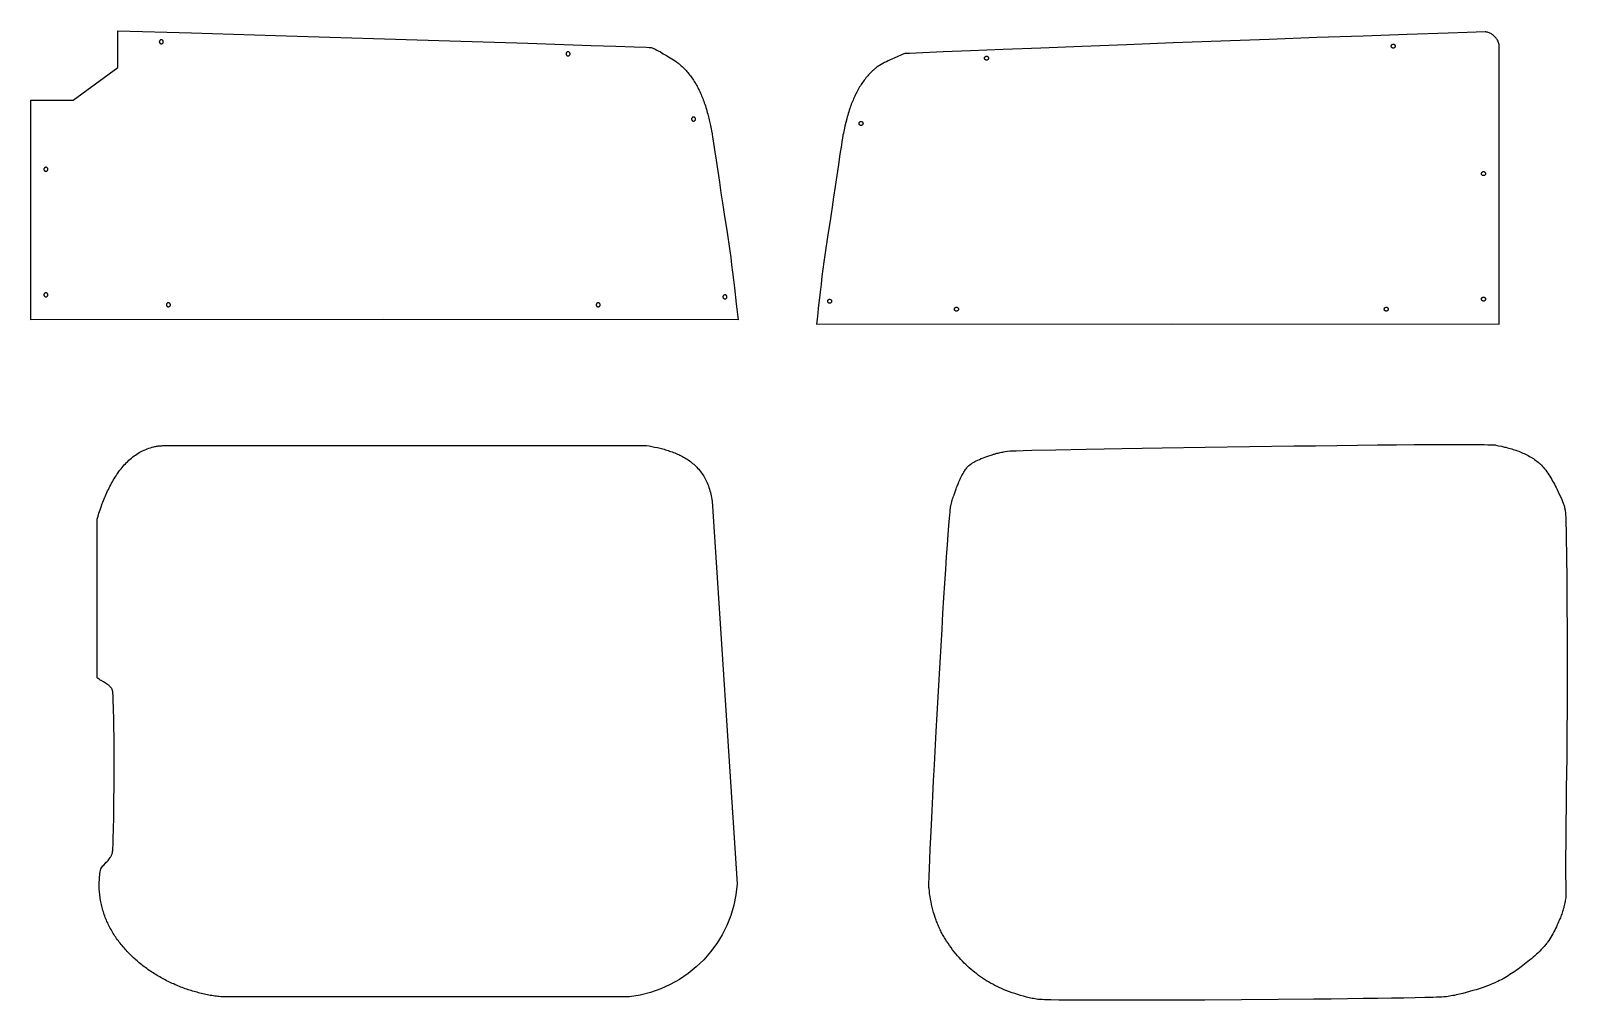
# Model space of a CAD drawing. Extents: x 0 to 7069, y -8139 to 8.
# Drawn here: x 4570 to 6100, y -4084 to -3118 of the extents above; entities that cross this region are included whole.
import ezdxf

# ---------------------------------------------------------------- set-up
doc = ezdxf.new("R2010")
doc.units = 0
doc.layers.add('DEFAULT_LAYER', color=1, linetype='CONTINUOUS')

msp = doc.modelspace()

# ---------------------------------------------------------------- linework, layer by layer
at = {"layer": 'DEFAULT_LAYER'}
for points in [[(5274.6, -3406.4), (4921.3, -3406), (4570.1, -3406.4), (4570.1, -3187.5), (4612.2, -3187.5), (4656.7, -3154.9), (4656.7, -3118.3), (4730.2, -3120.6), (4813.9, -3123.2), (4987.4, -3128.5), (5065, -3130.9), (5128.2, -3132.9), (5152.6, -3133.7), (5171, -3134.3), (5182.8, -3134.7), (5186, -3134.9), (5186.9, -3134.9), (5187.2, -3134.9), (5188, -3135.2), (5188.9, -3135.4), (5189.7, -3135.7), (5190.4, -3136.1), (5191.2, -3136.4), (5192, -3136.8), (5193.5, -3137.6), (5194.8, -3138.3), (5197.1, -3139.5), (5200, -3141.2), (5203.3, -3143.1), (5205.1, -3144.2), (5206.8, -3145.2), (5208.6, -3146.3), (5210.2, -3147.4), (5211.8, -3148.4), (5213.3, -3149.5), (5214.6, -3150.4), (5215.2, -3150.9), (5215.8, -3151.4), (5216.8, -3152.2), (5217.8, -3153.2), (5218.8, -3154.1), (5219.8, -3155), (5220.7, -3156), (5221.7, -3157), (5222.6, -3158), (5223.5, -3159), (5224.4, -3160), (5225.2, -3161.1), (5226.1, -3162.2), (5226.9, -3163.2), (5227.7, -3164.3), (5228.5, -3165.4), (5229.3, -3166.6), (5230.1, -3167.7), (5230.8, -3168.8), (5231.5, -3170), (5232.3, -3171.2), (5233, -3172.5), (5233.7, -3173.7), (5234.4, -3175), (5235, -3176.4), (5235.7, -3177.7), (5236.3, -3179), (5236.9, -3180.4), (5237.6, -3181.8), (5238.1, -3183.1), (5238.7, -3184.5), (5239.3, -3185.9), (5239.8, -3187.3), (5240.3, -3188.6), (5240.8, -3190.1), (5241.4, -3191.5), (5241.9, -3193.1), (5242.4, -3194.7), (5242.9, -3196.4), (5243.3, -3198.1), (5243.8, -3199.9), (5244.3, -3201.6), (5245.2, -3205.3), (5246.1, -3208.9), (5246.9, -3212.6), (5247.7, -3216.1), (5248.1, -3218.2), (5248.5, -3221), (5249.1, -3224.3), (5249.7, -3228.1), (5251.1, -3237), (5252.6, -3247.2), (5255.8, -3269.2), (5257.4, -3279.9), (5258.9, -3289.7), (5259.9, -3296.5), (5261, -3303.4), (5263.1, -3317), (5264.2, -3323.9), (5265.2, -3330.7), (5266.2, -3337.6), (5267.1, -3344.4), (5268, -3351.5), (5269, -3358.9), (5269.9, -3366.6), (5270.8, -3374.5), (5272.7, -3390.5), (5273.6, -3398.5)], [(6032.5, -3133.1), (6032.5, -3133), (6032.3, -3132.1), (6032.1, -3131.2), (6031.8, -3130.4), (6031.5, -3129.5), (6031.2, -3128.7), (6030.8, -3127.9), (6030.3, -3127.2), (6029.8, -3126.4), (6029.3, -3125.7), (6028.7, -3125), (6028.1, -3124.4), (6027.5, -3123.7), (6026.8, -3123.2), (6026.1, -3122.6), (6025.4, -3122.1), (6024.7, -3121.6), (6023.9, -3121.2), (6023.1, -3120.8), (6022.3, -3120.5), (6021.4, -3120.2), (6020.7, -3119.9), (6019.9, -3119.7), (6019.1, -3119.6), (6018.4, -3119.5), (6018.3, -3119.5), (6000.4, -3120), (5981.5, -3120.7), (5940.8, -3122.1), (5896.9, -3123.6), (5850.7, -3125.2), (5803.2, -3127), (5755.2, -3128.8), (5707.6, -3130.5), (5661.3, -3132.3), (5617, -3134), (5575.8, -3135.6), (5538.4, -3137.1), (5505.8, -3138.4), (5478.8, -3139.5), (5458.4, -3140.3), (5445.3, -3140.9), (5441.8, -3141), (5440.8, -3141.1), (5440.5, -3141.1), (5439.6, -3141.3), (5438.8, -3141.6), (5438, -3141.9), (5437.2, -3142.2), (5436.4, -3142.6), (5435.7, -3143), (5434.1, -3143.8), (5433.6, -3144), (5432.8, -3144.4), (5430.5, -3145.4), (5427.5, -3146.8), (5425.8, -3147.5), (5424, -3148.4), (5422.2, -3149.2), (5420.4, -3150.1), (5418.6, -3151.1), (5416.9, -3152), (5415.2, -3152.9), (5414.5, -3153.4), (5413.7, -3153.9), (5413, -3154.3), (5412.4, -3154.8), (5411.8, -3155.2), (5411.2, -3155.7), (5410.2, -3156.6), (5409.2, -3157.5), (5408.2, -3158.4), (5407.2, -3159.4), (5406.3, -3160.3), (5405.4, -3161.3), (5404.4, -3162.3), (5403.5, -3163.3), (5402.6, -3164.4), (5401.8, -3165.4), (5400.9, -3166.5), (5400.1, -3167.6), (5399.3, -3168.7), (5398.5, -3169.8), (5397.7, -3170.9), (5396.9, -3172), (5396.2, -3173.1), (5395.5, -3174.3), (5394.7, -3175.5), (5394, -3176.8), (5393.3, -3178.1), (5392.6, -3179.4), (5392, -3180.7), (5391.3, -3182), (5390.7, -3183.4), (5390.1, -3184.7), (5389.5, -3186.1), (5388.9, -3187.5), (5388.3, -3188.8), (5387.7, -3190.2), (5387.2, -3191.6), (5386.7, -3193), (5386.2, -3194.4), (5385.7, -3195.9), (5385.1, -3197.4), (5384.6, -3199), (5384.2, -3200.7), (5383.7, -3202.4), (5383.2, -3204.2), (5382.7, -3206), (5381.8, -3209.6), (5380.9, -3213.3), (5380.1, -3216.9), (5379.3, -3220.5), (5378.9, -3222.5), (5378.5, -3225.3), (5377.9, -3228.6), (5377.3, -3232.4), (5375.9, -3241.3), (5374.4, -3251.5), (5371.2, -3273.5), (5369.6, -3284.2), (5368.1, -3294), (5367.1, -3300.9), (5366, -3307.7), (5363.9, -3321.4), (5362.8, -3328.2), (5361.8, -3335), (5360.8, -3341.9), (5359.9, -3348.7), (5359, -3355.8), (5358, -3363.2), (5357.1, -3370.9), (5356.2, -3378.8), (5354.3, -3394.9), (5353.4, -3402.9), (5352.4, -3410.7), (5705.7, -3410.4), (6032.5, -3410.8), (6032.5, -3138.3)], [(4698.1, -3129.4), (4698.1, -3129.6), (4698.2, -3129.8), (4698.2, -3130), (4698.3, -3130.2), (4698.4, -3130.3), (4698.5, -3130.5), (4698.6, -3130.6), (4698.7, -3130.8), (4698.8, -3130.9), (4699, -3131), (4699.2, -3131.1), (4699.3, -3131.2), (4699.5, -3131.3), (4699.7, -3131.3), (4699.9, -3131.4), (4700.1, -3131.4), (4700.3, -3131.4), (4700.5, -3131.3), (4700.7, -3131.3), (4700.9, -3131.2), (4701.1, -3131.1), (4701.2, -3131), (4701.4, -3130.9), (4701.5, -3130.8), (4701.7, -3130.6), (4701.8, -3130.5), (4701.9, -3130.3), (4702, -3130.2), (4702, -3130), (4702.1, -3129.8), (4702.1, -3129.6), (4702.1, -3129.4), (4702.1, -3129.2), (4702.1, -3129), (4702, -3128.8), (4702, -3128.6), (4701.9, -3128.4), (4701.8, -3128.3), (4701.7, -3128.1), (4701.5, -3128), (4701.4, -3127.8), (4701.2, -3127.7), (4701.1, -3127.6), (4700.9, -3127.5), (4700.7, -3127.5), (4700.5, -3127.4), (4700.3, -3127.4), (4700.1, -3127.4), (4699.9, -3127.4), (4699.7, -3127.4), (4699.5, -3127.5), (4699.3, -3127.5), (4699.2, -3127.6), (4699, -3127.7), (4698.8, -3127.8), (4698.7, -3128), (4698.6, -3128.1), (4698.5, -3128.3), (4698.4, -3128.4), (4698.3, -3128.6), (4698.2, -3128.8), (4698.2, -3129), (4698.1, -3129.2)], [(5928.9, -3133.7), (5928.9, -3133.9), (5928.8, -3134.1), (5928.8, -3134.3), (5928.7, -3134.5), (5928.6, -3134.7), (5928.5, -3134.8), (5928.4, -3135), (5928.3, -3135.1), (5928.2, -3135.2), (5928, -3135.4), (5927.8, -3135.5), (5927.7, -3135.5), (5927.5, -3135.6), (5927.3, -3135.7), (5927.1, -3135.7), (5926.9, -3135.7), (5926.7, -3135.7), (5926.5, -3135.7), (5926.3, -3135.6), (5926.1, -3135.5), (5925.9, -3135.5), (5925.8, -3135.4), (5925.6, -3135.2), (5925.5, -3135.1), (5925.3, -3135), (5925.2, -3134.8), (5925.1, -3134.7), (5925, -3134.5), (5925, -3134.3), (5924.9, -3134.1), (5924.9, -3133.9), (5924.9, -3133.7), (5924.9, -3133.5), (5924.9, -3133.3), (5925, -3133.1), (5925, -3132.9), (5925.1, -3132.7), (5925.2, -3132.6), (5925.3, -3132.4), (5925.5, -3132.3), (5925.6, -3132.2), (5925.8, -3132), (5925.9, -3131.9), (5926.1, -3131.9), (5926.3, -3131.8), (5926.5, -3131.7), (5926.7, -3131.7), (5926.9, -3131.7), (5927.1, -3131.7), (5927.3, -3131.7), (5927.5, -3131.8), (5927.7, -3131.9), (5927.8, -3131.9), (5928, -3132), (5928.2, -3132.2), (5928.3, -3132.3), (5928.4, -3132.4), (5928.5, -3132.6), (5928.6, -3132.7), (5928.7, -3132.9), (5928.8, -3133.1), (5928.8, -3133.3), (5928.9, -3133.5)], [(5103.1, -3141.4), (5103.1, -3141.6), (5103.2, -3141.8), (5103.2, -3142), (5103.3, -3142.2), (5103.4, -3142.3), (5103.5, -3142.5), (5103.6, -3142.6), (5103.7, -3142.8), (5103.8, -3142.9), (5104, -3143), (5104.2, -3143.1), (5104.3, -3143.2), (5104.5, -3143.3), (5104.7, -3143.3), (5104.9, -3143.4), (5105.1, -3143.4), (5105.3, -3143.4), (5105.5, -3143.3), (5105.7, -3143.3), (5105.9, -3143.2), (5106.1, -3143.1), (5106.2, -3143), (5106.4, -3142.9), (5106.5, -3142.8), (5106.7, -3142.6), (5106.8, -3142.5), (5106.9, -3142.3), (5107, -3142.2), (5107, -3142), (5107.1, -3141.8), (5107.1, -3141.6), (5107.1, -3141.4), (5107.1, -3141.2), (5107.1, -3141), (5107, -3140.8), (5107, -3140.6), (5106.9, -3140.4), (5106.8, -3140.3), (5106.7, -3140.1), (5106.5, -3140), (5106.4, -3139.8), (5106.2, -3139.7), (5106.1, -3139.6), (5105.9, -3139.5), (5105.7, -3139.5), (5105.5, -3139.4), (5105.3, -3139.4), (5105.1, -3139.4), (5104.9, -3139.4), (5104.7, -3139.4), (5104.5, -3139.5), (5104.3, -3139.5), (5104.2, -3139.6), (5104, -3139.7), (5103.8, -3139.8), (5103.7, -3140), (5103.6, -3140.1), (5103.5, -3140.3), (5103.4, -3140.4), (5103.3, -3140.6), (5103.2, -3140.8), (5103.2, -3141), (5103.1, -3141.2)], [(5523.9, -3145.7), (5523.9, -3145.9), (5523.8, -3146.1), (5523.8, -3146.3), (5523.7, -3146.5), (5523.6, -3146.7), (5523.5, -3146.8), (5523.4, -3147), (5523.3, -3147.1), (5523.2, -3147.2), (5523, -3147.4), (5522.8, -3147.5), (5522.7, -3147.5), (5522.5, -3147.6), (5522.3, -3147.7), (5522.1, -3147.7), (5521.9, -3147.7), (5521.7, -3147.7), (5521.5, -3147.7), (5521.3, -3147.6), (5521.1, -3147.5), (5520.9, -3147.5), (5520.8, -3147.4), (5520.6, -3147.2), (5520.5, -3147.1), (5520.3, -3147), (5520.2, -3146.8), (5520.1, -3146.7), (5520, -3146.5), (5520, -3146.3), (5519.9, -3146.1), (5519.9, -3145.9), (5519.9, -3145.7), (5519.9, -3145.5), (5519.9, -3145.3), (5520, -3145.1), (5520, -3144.9), (5520.1, -3144.7), (5520.2, -3144.6), (5520.3, -3144.4), (5520.5, -3144.3), (5520.6, -3144.2), (5520.8, -3144), (5520.9, -3143.9), (5521.1, -3143.9), (5521.3, -3143.8), (5521.5, -3143.7), (5521.7, -3143.7), (5521.9, -3143.7), (5522.1, -3143.7), (5522.3, -3143.7), (5522.5, -3143.8), (5522.7, -3143.9), (5522.8, -3143.9), (5523, -3144), (5523.2, -3144.2), (5523.3, -3144.3), (5523.4, -3144.4), (5523.5, -3144.6), (5523.6, -3144.7), (5523.7, -3144.9), (5523.8, -3145.1), (5523.8, -3145.3), (5523.9, -3145.5)], [(5228.1, -3206.4), (5228.1, -3206.6), (5228.2, -3206.8), (5228.2, -3207), (5228.3, -3207.2), (5228.4, -3207.3), (5228.5, -3207.5), (5228.6, -3207.6), (5228.7, -3207.8), (5228.8, -3207.9), (5229, -3208), (5229.2, -3208.1), (5229.3, -3208.2), (5229.5, -3208.3), (5229.7, -3208.3), (5229.9, -3208.4), (5230.1, -3208.4), (5230.3, -3208.4), (5230.5, -3208.3), (5230.7, -3208.3), (5230.9, -3208.2), (5231.1, -3208.1), (5231.2, -3208), (5231.4, -3207.9), (5231.5, -3207.8), (5231.7, -3207.6), (5231.8, -3207.5), (5231.9, -3207.3), (5232, -3207.2), (5232, -3207), (5232.1, -3206.8), (5232.1, -3206.6), (5232.1, -3206.4), (5232.1, -3206.2), (5232.1, -3206), (5232, -3205.8), (5232, -3205.6), (5231.9, -3205.4), (5231.8, -3205.3), (5231.7, -3205.1), (5231.5, -3205), (5231.4, -3204.8), (5231.2, -3204.7), (5231.1, -3204.6), (5230.9, -3204.5), (5230.7, -3204.5), (5230.5, -3204.4), (5230.3, -3204.4), (5230.1, -3204.4), (5229.9, -3204.4), (5229.7, -3204.4), (5229.5, -3204.5), (5229.3, -3204.5), (5229.2, -3204.6), (5229, -3204.7), (5228.8, -3204.8), (5228.7, -3205), (5228.6, -3205.1), (5228.5, -3205.3), (5228.4, -3205.4), (5228.3, -3205.6), (5228.2, -3205.8), (5228.2, -3206), (5228.1, -3206.2)], [(5398.9, -3210.7), (5398.9, -3210.9), (5398.8, -3211.1), (5398.8, -3211.3), (5398.7, -3211.5), (5398.6, -3211.7), (5398.5, -3211.8), (5398.4, -3212), (5398.3, -3212.1), (5398.2, -3212.2), (5398, -3212.4), (5397.8, -3212.5), (5397.7, -3212.5), (5397.5, -3212.6), (5397.3, -3212.7), (5397.1, -3212.7), (5396.9, -3212.7), (5396.7, -3212.7), (5396.5, -3212.7), (5396.3, -3212.6), (5396.1, -3212.5), (5395.9, -3212.5), (5395.8, -3212.4), (5395.6, -3212.2), (5395.5, -3212.1), (5395.3, -3212), (5395.2, -3211.8), (5395.1, -3211.7), (5395, -3211.5), (5395, -3211.3), (5394.9, -3211.1), (5394.9, -3210.9), (5394.9, -3210.7), (5394.9, -3210.5), (5394.9, -3210.3), (5395, -3210.1), (5395, -3209.9), (5395.1, -3209.7), (5395.2, -3209.6), (5395.3, -3209.4), (5395.5, -3209.3), (5395.6, -3209.2), (5395.8, -3209), (5395.9, -3208.9), (5396.1, -3208.9), (5396.3, -3208.8), (5396.5, -3208.7), (5396.7, -3208.7), (5396.9, -3208.7), (5397.1, -3208.7), (5397.3, -3208.7), (5397.5, -3208.8), (5397.7, -3208.9), (5397.8, -3208.9), (5398, -3209), (5398.2, -3209.2), (5398.3, -3209.3), (5398.4, -3209.4), (5398.5, -3209.6), (5398.6, -3209.7), (5398.7, -3209.9), (5398.8, -3210.1), (5398.8, -3210.3), (5398.9, -3210.5)], [(4583.1, -3256.4), (4583.1, -3256.6), (4583.2, -3256.8), (4583.2, -3257), (4583.3, -3257.2), (4583.4, -3257.3), (4583.5, -3257.5), (4583.6, -3257.6), (4583.7, -3257.8), (4583.8, -3257.9), (4584, -3258), (4584.2, -3258.1), (4584.3, -3258.2), (4584.5, -3258.3), (4584.7, -3258.3), (4584.9, -3258.4), (4585.1, -3258.4), (4585.3, -3258.4), (4585.5, -3258.3), (4585.7, -3258.3), (4585.9, -3258.2), (4586.1, -3258.1), (4586.2, -3258), (4586.4, -3257.9), (4586.5, -3257.8), (4586.7, -3257.6), (4586.8, -3257.5), (4586.9, -3257.3), (4587, -3257.2), (4587, -3257), (4587.1, -3256.8), (4587.1, -3256.6), (4587.1, -3256.4), (4587.1, -3256.2), (4587.1, -3256), (4587, -3255.8), (4587, -3255.6), (4586.9, -3255.4), (4586.8, -3255.3), (4586.7, -3255.1), (4586.5, -3255), (4586.4, -3254.8), (4586.2, -3254.7), (4586.1, -3254.6), (4585.9, -3254.5), (4585.7, -3254.5), (4585.5, -3254.4), (4585.3, -3254.4), (4585.1, -3254.4), (4584.9, -3254.4), (4584.7, -3254.4), (4584.5, -3254.5), (4584.3, -3254.5), (4584.2, -3254.6), (4584, -3254.7), (4583.8, -3254.8), (4583.7, -3255), (4583.6, -3255.1), (4583.5, -3255.3), (4583.4, -3255.4), (4583.3, -3255.6), (4583.2, -3255.8), (4583.2, -3256), (4583.1, -3256.2)], [(6018.8, -3260.7), (6018.8, -3260.9), (6018.7, -3261.1), (6018.7, -3261.3), (6018.6, -3261.5), (6018.5, -3261.7), (6018.4, -3261.8), (6018.3, -3262), (6018.2, -3262.1), (6018.1, -3262.2), (6017.9, -3262.4), (6017.7, -3262.5), (6017.6, -3262.5), (6017.4, -3262.6), (6017.2, -3262.7), (6017, -3262.7), (6016.8, -3262.7), (6016.6, -3262.7), (6016.4, -3262.7), (6016.2, -3262.6), (6016, -3262.5), (6015.8, -3262.5), (6015.7, -3262.4), (6015.5, -3262.2), (6015.4, -3262.1), (6015.2, -3262), (6015.1, -3261.8), (6015, -3261.7), (6014.9, -3261.5), (6014.9, -3261.3), (6014.8, -3261.1), (6014.8, -3260.9), (6014.8, -3260.7), (6014.8, -3260.5), (6014.8, -3260.3), (6014.9, -3260.1), (6014.9, -3259.9), (6015, -3259.7), (6015.1, -3259.6), (6015.2, -3259.4), (6015.4, -3259.3), (6015.5, -3259.2), (6015.7, -3259), (6015.8, -3258.9), (6016, -3258.9), (6016.2, -3258.8), (6016.4, -3258.7), (6016.6, -3258.7), (6016.8, -3258.7), (6017, -3258.7), (6017.2, -3258.7), (6017.4, -3258.8), (6017.6, -3258.9), (6017.7, -3258.9), (6017.9, -3259), (6018.1, -3259.2), (6018.2, -3259.3), (6018.3, -3259.4), (6018.4, -3259.6), (6018.5, -3259.7), (6018.6, -3259.9), (6018.7, -3260.1), (6018.7, -3260.3), (6018.8, -3260.5)], [(4583.1, -3381.4), (4583.1, -3381.6), (4583.2, -3381.8), (4583.2, -3382), (4583.3, -3382.2), (4583.4, -3382.3), (4583.5, -3382.5), (4583.6, -3382.6), (4583.7, -3382.8), (4583.8, -3382.9), (4584, -3383), (4584.2, -3383.1), (4584.3, -3383.2), (4584.5, -3383.3), (4584.7, -3383.3), (4584.9, -3383.4), (4585.1, -3383.4), (4585.3, -3383.4), (4585.5, -3383.3), (4585.7, -3383.3), (4585.9, -3383.2), (4586.1, -3383.1), (4586.2, -3383), (4586.4, -3382.9), (4586.5, -3382.8), (4586.7, -3382.6), (4586.8, -3382.5), (4586.9, -3382.3), (4587, -3382.2), (4587, -3382), (4587.1, -3381.8), (4587.1, -3381.6), (4587.1, -3381.4), (4587.1, -3381.2), (4587.1, -3381), (4587, -3380.8), (4587, -3380.6), (4586.9, -3380.4), (4586.8, -3380.3), (4586.7, -3380.1), (4586.5, -3380), (4586.4, -3379.8), (4586.2, -3379.7), (4586.1, -3379.6), (4585.9, -3379.5), (4585.7, -3379.5), (4585.5, -3379.4), (4585.3, -3379.4), (4585.1, -3379.4), (4584.9, -3379.4), (4584.7, -3379.4), (4584.5, -3379.5), (4584.3, -3379.5), (4584.2, -3379.6), (4584, -3379.7), (4583.8, -3379.8), (4583.7, -3380), (4583.6, -3380.1), (4583.5, -3380.3), (4583.4, -3380.4), (4583.3, -3380.6), (4583.2, -3380.8), (4583.2, -3381), (4583.1, -3381.2)], [(5259.4, -3383.5), (5259.4, -3383.7), (5259.4, -3383.9), (5259.5, -3384.1), (5259.5, -3384.3), (5259.6, -3384.4), (5259.7, -3384.6), (5259.8, -3384.8), (5259.9, -3384.9), (5260.1, -3385), (5260.2, -3385.1), (5260.4, -3385.2), (5260.6, -3385.3), (5260.8, -3385.4), (5261, -3385.4), (5261.2, -3385.5), (5261.4, -3385.5), (5261.6, -3385.5), (5261.8, -3385.4), (5262, -3385.4), (5262.1, -3385.3), (5262.3, -3385.2), (5262.5, -3385.1), (5262.6, -3385), (5262.8, -3384.9), (5262.9, -3384.8), (5263, -3384.6), (5263.1, -3384.4), (5263.2, -3384.3), (5263.3, -3384.1), (5263.3, -3383.9), (5263.4, -3383.7), (5263.4, -3383.5), (5263.4, -3383.3), (5263.3, -3383.1), (5263.3, -3382.9), (5263.2, -3382.7), (5263.1, -3382.5), (5263, -3382.4), (5262.9, -3382.2), (5262.8, -3382.1), (5262.6, -3381.9), (5262.5, -3381.8), (5262.3, -3381.7), (5262.1, -3381.6), (5262, -3381.6), (5261.8, -3381.5), (5261.6, -3381.5), (5261.4, -3381.5), (5261.2, -3381.5), (5261, -3381.5), (5260.8, -3381.6), (5260.6, -3381.6), (5260.4, -3381.7), (5260.2, -3381.8), (5260.1, -3381.9), (5259.9, -3382.1), (5259.8, -3382.2), (5259.7, -3382.4), (5259.6, -3382.5), (5259.5, -3382.7), (5259.5, -3382.9), (5259.4, -3383.1), (5259.4, -3383.3)], [(4705.1, -3391.4), (4705.1, -3391.6), (4705.2, -3391.8), (4705.2, -3392), (4705.3, -3392.2), (4705.4, -3392.3), (4705.5, -3392.5), (4705.6, -3392.6), (4705.7, -3392.8), (4705.8, -3392.9), (4706, -3393), (4706.2, -3393.1), (4706.3, -3393.2), (4706.5, -3393.3), (4706.7, -3393.3), (4706.9, -3393.4), (4707.1, -3393.4), (4707.3, -3393.4), (4707.5, -3393.3), (4707.7, -3393.3), (4707.9, -3393.2), (4708.1, -3393.1), (4708.2, -3393), (4708.4, -3392.9), (4708.5, -3392.8), (4708.7, -3392.6), (4708.8, -3392.5), (4708.9, -3392.3), (4709, -3392.2), (4709, -3392), (4709.1, -3391.8), (4709.1, -3391.6), (4709.1, -3391.4), (4709.1, -3391.2), (4709.1, -3391), (4709, -3390.8), (4709, -3390.6), (4708.9, -3390.4), (4708.8, -3390.3), (4708.7, -3390.1), (4708.5, -3390), (4708.4, -3389.8), (4708.2, -3389.7), (4708.1, -3389.6), (4707.9, -3389.5), (4707.7, -3389.5), (4707.5, -3389.4), (4707.3, -3389.4), (4707.1, -3389.4), (4706.9, -3389.4), (4706.7, -3389.4), (4706.5, -3389.5), (4706.3, -3389.5), (4706.2, -3389.6), (4706, -3389.7), (4705.8, -3389.8), (4705.7, -3390), (4705.6, -3390.1), (4705.5, -3390.3), (4705.4, -3390.4), (4705.3, -3390.6), (4705.2, -3390.8), (4705.2, -3391), (4705.1, -3391.2)], [(5133.1, -3391.4), (5133.1, -3391.6), (5133.2, -3391.8), (5133.2, -3392), (5133.3, -3392.2), (5133.4, -3392.3), (5133.5, -3392.5), (5133.6, -3392.6), (5133.7, -3392.8), (5133.8, -3392.9), (5134, -3393), (5134.2, -3393.1), (5134.3, -3393.2), (5134.5, -3393.3), (5134.7, -3393.3), (5134.9, -3393.4), (5135.1, -3393.4), (5135.3, -3393.4), (5135.5, -3393.3), (5135.7, -3393.3), (5135.9, -3393.2), (5136.1, -3393.1), (5136.2, -3393), (5136.4, -3392.9), (5136.5, -3392.8), (5136.7, -3392.6), (5136.8, -3392.5), (5136.9, -3392.3), (5137, -3392.2), (5137, -3392), (5137.1, -3391.8), (5137.1, -3391.6), (5137.1, -3391.4), (5137.1, -3391.2), (5137.1, -3391), (5137, -3390.8), (5137, -3390.6), (5136.9, -3390.4), (5136.8, -3390.3), (5136.7, -3390.1), (5136.5, -3390), (5136.4, -3389.8), (5136.2, -3389.7), (5136.1, -3389.6), (5135.9, -3389.5), (5135.7, -3389.5), (5135.5, -3389.4), (5135.3, -3389.4), (5135.1, -3389.4), (5134.9, -3389.4), (5134.7, -3389.4), (5134.5, -3389.5), (5134.3, -3389.5), (5134.2, -3389.6), (5134, -3389.7), (5133.8, -3389.8), (5133.7, -3390), (5133.6, -3390.1), (5133.5, -3390.3), (5133.4, -3390.4), (5133.3, -3390.6), (5133.2, -3390.8), (5133.2, -3391), (5133.1, -3391.2)], [(5367.6, -3387.8), (5367.6, -3388), (5367.6, -3388.2), (5367.6, -3388.4), (5367.5, -3388.6), (5367.4, -3388.8), (5367.3, -3388.9), (5367.2, -3389.1), (5367.1, -3389.2), (5366.9, -3389.3), (5366.8, -3389.5), (5366.6, -3389.6), (5366.4, -3389.6), (5366.2, -3389.7), (5366, -3389.8), (5365.8, -3389.8), (5365.6, -3389.8), (5365.4, -3389.8), (5365.2, -3389.8), (5365, -3389.7), (5364.9, -3389.6), (5364.7, -3389.6), (5364.5, -3389.5), (5364.4, -3389.3), (5364.2, -3389.2), (5364.1, -3389.1), (5364, -3388.9), (5363.9, -3388.8), (5363.8, -3388.6), (5363.7, -3388.4), (5363.7, -3388.2), (5363.7, -3388), (5363.6, -3387.8), (5363.7, -3387.6), (5363.7, -3387.4), (5363.7, -3387.2), (5363.8, -3387), (5363.9, -3386.9), (5364, -3386.7), (5364.1, -3386.5), (5364.2, -3386.4), (5364.4, -3386.3), (5364.5, -3386.1), (5364.7, -3386), (5364.9, -3386), (5365, -3385.9), (5365.2, -3385.8), (5365.4, -3385.8), (5365.6, -3385.8), (5365.8, -3385.8), (5366, -3385.8), (5366.2, -3385.9), (5366.4, -3386), (5366.6, -3386), (5366.8, -3386.1), (5366.9, -3386.3), (5367.1, -3386.4), (5367.2, -3386.5), (5367.3, -3386.7), (5367.4, -3386.9), (5367.5, -3387), (5367.6, -3387.2), (5367.6, -3387.4), (5367.6, -3387.6)], [(5493.9, -3395.7), (5493.9, -3395.9), (5493.8, -3396.1), (5493.8, -3396.3), (5493.7, -3396.5), (5493.6, -3396.7), (5493.5, -3396.8), (5493.4, -3397), (5493.3, -3397.1), (5493.2, -3397.2), (5493, -3397.4), (5492.8, -3397.5), (5492.7, -3397.5), (5492.5, -3397.6), (5492.3, -3397.7), (5492.1, -3397.7), (5491.9, -3397.7), (5491.7, -3397.7), (5491.5, -3397.7), (5491.3, -3397.6), (5491.1, -3397.5), (5490.9, -3397.5), (5490.8, -3397.4), (5490.6, -3397.2), (5490.5, -3397.1), (5490.3, -3397), (5490.2, -3396.8), (5490.1, -3396.7), (5490, -3396.5), (5490, -3396.3), (5489.9, -3396.1), (5489.9, -3395.9), (5489.9, -3395.7), (5489.9, -3395.5), (5489.9, -3395.3), (5490, -3395.1), (5490, -3394.9), (5490.1, -3394.7), (5490.2, -3394.6), (5490.3, -3394.4), (5490.5, -3394.3), (5490.6, -3394.2), (5490.8, -3394), (5490.9, -3393.9), (5491.1, -3393.9), (5491.3, -3393.8), (5491.5, -3393.7), (5491.7, -3393.7), (5491.9, -3393.7), (5492.1, -3393.7), (5492.3, -3393.7), (5492.5, -3393.8), (5492.7, -3393.9), (5492.8, -3393.9), (5493, -3394), (5493.2, -3394.2), (5493.3, -3394.3), (5493.4, -3394.4), (5493.5, -3394.6), (5493.6, -3394.7), (5493.7, -3394.9), (5493.8, -3395.1), (5493.8, -3395.3), (5493.9, -3395.5)], [(5921.9, -3395.7), (5921.9, -3395.9), (5921.8, -3396.1), (5921.8, -3396.3), (5921.7, -3396.5), (5921.6, -3396.7), (5921.5, -3396.8), (5921.4, -3397), (5921.3, -3397.1), (5921.2, -3397.2), (5921, -3397.4), (5920.8, -3397.5), (5920.7, -3397.5), (5920.5, -3397.6), (5920.3, -3397.7), (5920.1, -3397.7), (5919.9, -3397.7), (5919.7, -3397.7), (5919.5, -3397.7), (5919.3, -3397.6), (5919.1, -3397.5), (5918.9, -3397.5), (5918.8, -3397.4), (5918.6, -3397.2), (5918.5, -3397.1), (5918.3, -3397), (5918.2, -3396.8), (5918.1, -3396.7), (5918, -3396.5), (5918, -3396.3), (5917.9, -3396.1), (5917.9, -3395.9), (5917.9, -3395.7), (5917.9, -3395.5), (5917.9, -3395.3), (5918, -3395.1), (5918, -3394.9), (5918.1, -3394.7), (5918.2, -3394.6), (5918.3, -3394.4), (5918.5, -3394.3), (5918.6, -3394.2), (5918.8, -3394), (5918.9, -3393.9), (5919.1, -3393.9), (5919.3, -3393.8), (5919.5, -3393.7), (5919.7, -3393.7), (5919.9, -3393.7), (5920.1, -3393.7), (5920.3, -3393.7), (5920.5, -3393.8), (5920.7, -3393.9), (5920.8, -3393.9), (5921, -3394), (5921.2, -3394.2), (5921.3, -3394.3), (5921.4, -3394.4), (5921.5, -3394.6), (5921.6, -3394.7), (5921.7, -3394.9), (5921.8, -3395.1), (5921.8, -3395.3), (5921.9, -3395.5)], [(6018.8, -3385.7), (6018.8, -3385.9), (6018.7, -3386.1), (6018.7, -3386.3), (6018.6, -3386.5), (6018.5, -3386.7), (6018.4, -3386.8), (6018.3, -3387), (6018.2, -3387.1), (6018.1, -3387.2), (6017.9, -3387.4), (6017.7, -3387.5), (6017.6, -3387.5), (6017.4, -3387.6), (6017.2, -3387.7), (6017, -3387.7), (6016.8, -3387.7), (6016.6, -3387.7), (6016.4, -3387.7), (6016.2, -3387.6), (6016, -3387.5), (6015.8, -3387.5), (6015.7, -3387.4), (6015.5, -3387.2), (6015.4, -3387.1), (6015.2, -3387), (6015.1, -3386.8), (6015, -3386.7), (6014.9, -3386.5), (6014.9, -3386.3), (6014.8, -3386.1), (6014.8, -3385.9), (6014.8, -3385.7), (6014.8, -3385.5), (6014.8, -3385.3), (6014.9, -3385.1), (6014.9, -3384.9), (6015, -3384.7), (6015.1, -3384.6), (6015.2, -3384.4), (6015.4, -3384.3), (6015.5, -3384.2), (6015.7, -3384), (6015.8, -3383.9), (6016, -3383.9), (6016.2, -3383.8), (6016.4, -3383.7), (6016.6, -3383.7), (6016.8, -3383.7), (6017, -3383.7), (6017.2, -3383.7), (6017.4, -3383.8), (6017.6, -3383.9), (6017.7, -3383.9), (6017.9, -3384), (6018.1, -3384.2), (6018.2, -3384.3), (6018.3, -3384.4), (6018.4, -3384.6), (6018.5, -3384.7), (6018.6, -3384.9), (6018.7, -3385.1), (6018.7, -3385.3), (6018.8, -3385.5)], [(5979.9, -4080.6), (5978.9, -4080.7), (5977.3, -4080.8), (5975.3, -4080.9), (5972.8, -4081), (5969.8, -4081.1), (5966.4, -4081.3), (5958.3, -4081.5), (5948.7, -4081.7), (5937.5, -4081.9), (5925.1, -4082.1), (5911.5, -4082.3), (5896.8, -4082.5), (5881.3, -4082.7), (5864.9, -4082.9), (5847.9, -4083.1), (5812.4, -4083.4), (5775.8, -4083.7), (5739.3, -4083.9), (5703.9, -4084), (5686.9, -4084.1), (5670.6, -4084.1), (5655, -4084.1), (5640.4, -4084.1), (5626.9, -4084.1), (5614.6, -4084), (5603.5, -4084), (5594, -4083.9), (5586, -4083.8), (5582.6, -4083.7), (5579.7, -4083.6), (5577.3, -4083.5), (5575.3, -4083.4), (5573.8, -4083.3), (5573.3, -4083.3), (5572.9, -4083.2), (5571.5, -4083), (5570.1, -4082.8), (5568.7, -4082.5), (5567.3, -4082.2), (5565.8, -4081.9), (5564.4, -4081.6), (5563, -4081.2), (5561.5, -4080.9), (5558.7, -4080.1), (5555.8, -4079.3), (5553, -4078.5), (5550.1, -4077.5), (5547.4, -4076.6), (5544.7, -4075.6), (5542, -4074.6), (5539.4, -4073.6), (5536.9, -4072.5), (5534.6, -4071.4), (5532.3, -4070.4), (5530.1, -4069.3), (5528, -4068.2), (5525.9, -4067), (5523.9, -4065.9), (5521.8, -4064.6), (5519.8, -4063.4), (5517.9, -4062.1), (5515.9, -4060.7), (5514, -4059.3), (5512.1, -4057.9), (5510.2, -4056.4), (5508.3, -4054.9), (5506.5, -4053.4), (5504.7, -4051.9), (5503, -4050.3), (5501.2, -4048.6), (5499.6, -4047), (5497.9, -4045.3), (5496.2, -4043.5), (5494.6, -4041.6), (5492.9, -4039.7), (5491.3, -4037.8), (5489.6, -4035.8), (5488, -4033.8), (5486.5, -4031.7), (5484.9, -4029.5), (5483.5, -4027.4), (5482, -4025.2), (5480.6, -4023), (5480, -4021.8), (5479.3, -4020.7), (5478.6, -4019.6), (5478, -4018.5), (5477.4, -4017.3), (5476.8, -4016.2), (5476.2, -4015), (5475.7, -4013.9), (5475.1, -4012.7), (5474.6, -4011.5), (5474.1, -4010.4), (5473.6, -4009.2), (5473.1, -4007.9), (5472.6, -4006.7), (5472.1, -4005.5), (5471.7, -4004.3), (5470.8, -4001.7), (5470, -3999.2), (5469.2, -3996.6), (5468.5, -3994), (5467.8, -3991.4), (5467.2, -3988.7), (5466.6, -3986.1), (5466.1, -3983.4), (5465.6, -3980.8), (5465.2, -3978.1), (5464.9, -3975.4), (5464.6, -3972.8), (5464.5, -3971.9), (5464.5, -3970.5), (5464.5, -3968.6), (5464.5, -3966.3), (5464.6, -3963.6), (5464.7, -3960.4), (5465, -3952.9), (5465.3, -3943.9), (5465.7, -3933.5), (5466.3, -3921.9), (5466.9, -3909.2), (5467.6, -3895.5), (5468.3, -3880.9), (5469.1, -3865.5), (5469.9, -3849.6), (5471.7, -3816.3), (5473.6, -3782), (5475.6, -3747.8), (5476.6, -3730.9), (5477.6, -3714.5), (5478.5, -3698.5), (5479.5, -3683.2), (5480.4, -3668.6), (5481.3, -3654.9), (5482.1, -3642.2), (5482.9, -3630.6), (5483.7, -3620.3), (5484.3, -3611.3), (5484.9, -3603.8), (5485.2, -3600.6), (5485.5, -3597.9), (5485.7, -3595.6), (5485.9, -3593.8), (5486.1, -3592.4), (5486.2, -3591.9), (5486.3, -3591.5), (5486.6, -3590.2), (5486.9, -3588.9), (5487.3, -3587.5), (5487.7, -3586.1), (5488.1, -3584.7), (5488.5, -3583.3), (5489, -3581.9), (5489.5, -3580.5), (5490.5, -3577.6), (5491.5, -3574.7), (5492.1, -3573.3), (5492.6, -3571.9), (5493.2, -3570.5), (5493.8, -3569.2), (5494.4, -3567.8), (5494.9, -3566.5), (5495.5, -3565.2), (5496.1, -3563.9), (5496.7, -3562.7), (5497.3, -3561.5), (5498, -3560.4), (5498.6, -3559.3), (5499.2, -3558.2), (5499.8, -3557.2), (5500.4, -3556.3), (5501, -3555.4), (5501.5, -3554.6), (5502.1, -3553.8), (5502.7, -3553.1), (5503.3, -3552.5), (5503.8, -3551.9), (5504.4, -3551.4), (5505.1, -3550.8), (5505.7, -3550.3), (5506.4, -3549.8), (5507.1, -3549.3), (5507.8, -3548.8), (5508.5, -3548.4), (5509.3, -3548), (5510.1, -3547.5), (5510.8, -3547.1), (5511.6, -3546.7), (5513.2, -3546), (5514.8, -3545.3), (5516.4, -3544.6), (5518, -3544), (5519.6, -3543.4), (5521.1, -3542.9), (5524, -3541.9), (5526.4, -3541.1), (5527.6, -3540.7), (5528.7, -3540.3), (5529.8, -3540), (5531, -3539.6), (5532.2, -3539.3), (5533.3, -3539), (5534.5, -3538.7), (5535.6, -3538.5), (5536.8, -3538.2), (5538, -3538), (5539.2, -3537.8), (5540.4, -3537.6), (5542.7, -3537.2), (5545.1, -3536.9), (5545.7, -3536.8), (5547, -3536.8), (5551.4, -3536.7), (5558.2, -3536.5), (5567.1, -3536.3), (5590.8, -3535.8), (5621.2, -3535.3), (5657, -3534.6), (5696.9, -3533.9), (5739.6, -3533.3), (5783.6, -3532.6), (5827.8, -3532), (5849.5, -3531.7), (5870.7, -3531.4), (5891.3, -3531.2), (5911.2, -3531), (5930, -3530.8), (5947.7, -3530.6), (5964.1, -3530.5), (5979.1, -3530.5), (5992.4, -3530.4), (6004, -3530.5), (6009, -3530.5), (6013.5, -3530.5), (6017.5, -3530.6), (6021, -3530.7), (6023.9, -3530.7), (6026.2, -3530.8), (6027.8, -3530.9), (6028.4, -3531), (6028.9, -3531.1), (6031.8, -3531.7), (6034.7, -3532.3), (6037.6, -3533), (6039, -3533.3), (6040.5, -3533.7), (6041.9, -3534.1), (6043.3, -3534.5), (6044.8, -3534.9), (6046.2, -3535.4), (6047.6, -3535.8), (6049.1, -3536.3), (6050.5, -3536.8), (6051.9, -3537.3), (6053.2, -3537.9), (6054.6, -3538.4), (6056, -3539), (6057.3, -3539.6), (6058.7, -3540.3), (6060, -3540.9), (6061.3, -3541.6), (6062.6, -3542.3), (6063.9, -3543), (6065.1, -3543.8), (6066.4, -3544.6), (6067.6, -3545.4), (6068.8, -3546.3), (6069.9, -3547.2), (6071.1, -3548.1), (6072.2, -3549), (6072.7, -3549.5), (6073.3, -3550), (6073.8, -3550.5), (6074.4, -3551.1), (6075.5, -3552.3), (6076.6, -3553.5), (6077.6, -3554.8), (6078.7, -3556.2), (6079.7, -3557.6), (6080.7, -3559.1), (6081.8, -3560.6), (6082.7, -3562.1), (6083.7, -3563.7), (6084.7, -3565.3), (6085.6, -3566.9), (6086.5, -3568.5), (6087.3, -3570.1), (6088.2, -3571.6), (6089, -3573.2), (6089.8, -3574.8), (6091.2, -3577.7), (6092.5, -3580.5), (6093.7, -3583.1), (6094.7, -3585.4), (6095.5, -3587.3), (6096.1, -3588.8), (6096.5, -3589.9), (6096.8, -3590.7), (6097, -3591.6), (6097.3, -3592.4), (6097.5, -3593.3), (6097.7, -3594.1), (6097.8, -3595), (6098, -3595.8), (6098.1, -3596.7), (6098.3, -3598.5), (6098.5, -3600.2), (6098.8, -3603.7), (6098.8, -3604.4), (6098.8, -3605.7), (6098.9, -3609.7), (6099, -3615.5), (6099.2, -3623), (6099.4, -3641.9), (6099.6, -3664.8), (6099.8, -3689.9), (6100, -3715.6), (6100.1, -3728.1), (6100.1, -3740.2), (6100.2, -3751.5), (6100.2, -3761.9), (6100.1, -3772.6), (6100.1, -3784.8), (6100, -3798.2), (6099.9, -3812.5), (6099.6, -3842.6), (6099.2, -3873), (6098.6, -3925.5), (6098.4, -3943.1), (6098.4, -3948.8), (6098.3, -3952), (6098.4, -3953.9), (6098.4, -3955.9), (6098.5, -3960), (6098.8, -3968.3), (6098.9, -3972.2), (6098.9, -3974.1), (6098.9, -3975.9), (6098.9, -3977.7), (6098.8, -3979.3), (6098.7, -3980.7), (6098.7, -3981.4), (6098.6, -3982.1), (6098.4, -3983.4), (6098.2, -3984.6), (6098, -3985.9), (6097.8, -3987.1), (6097.5, -3988.4), (6097.2, -3989.7), (6096.9, -3990.9), (6096.6, -3992.1), (6096.2, -3993.4), (6095.9, -3994.6), (6095.5, -3995.8), (6095.1, -3997.1), (6094.6, -3998.3), (6094.2, -3999.5), (6093.8, -4000.7), (6093.3, -4001.9), (6092.8, -4003.1), (6092.2, -4004.5), (6091.6, -4006), (6090.9, -4007.5), (6090.2, -4009.1), (6089.4, -4010.8), (6088.5, -4012.5), (6087.7, -4014.3), (6086.7, -4016), (6085.8, -4017.8), (6084.8, -4019.5), (6083.8, -4021.3), (6082.7, -4023), (6081.7, -4024.6), (6080.6, -4026.2), (6080, -4026.9), (6079.4, -4027.7), (6078.9, -4028.4), (6078.3, -4029.1), (6077, -4030.6), (6075.6, -4032.1), (6074.2, -4033.6), (6072.7, -4035.1), (6071.1, -4036.7), (6069.5, -4038.2), (6067.8, -4039.7), (6066.2, -4041.2), (6064.5, -4042.7), (6062.7, -4044.1), (6061, -4045.5), (6059.3, -4046.9), (6057.7, -4048.2), (6056, -4049.5), (6054.4, -4050.7), (6052.8, -4051.9), (6051.2, -4053), (6049.6, -4054.2), (6048, -4055.3), (6046.4, -4056.4), (6044.7, -4057.5), (6043.1, -4058.6), (6041.4, -4059.7), (6039.7, -4060.7), (6038, -4061.7), (6036.3, -4062.7), (6034.5, -4063.6), (6032.8, -4064.5), (6031, -4065.4), (6029.2, -4066.2), (6027.4, -4067), (6025.5, -4067.9), (6023.3, -4068.7), (6020.8, -4069.7), (6018.2, -4070.6), (6015.4, -4071.6), (6012.4, -4072.6), (6009.3, -4073.6), (6006.2, -4074.5), (6002.9, -4075.5), (5999.6, -4076.4), (5996.2, -4077.3), (5992.8, -4078.1), (5991.2, -4078.5), (5989.5, -4078.8), (5987.9, -4079.2), (5986.2, -4079.5), (5984.6, -4079.8), (5983, -4080.1), (5981.4, -4080.4)]]:
    msp.add_lwpolyline(points, close=True, dxfattribs=at)
msp.add_lwpolyline([(4759.3, -4080.6), (4757.8, -4080.4), (4756.3, -4080.3), (4754.9, -4080.1), (4753.4, -4079.9), (4751.9, -4079.7), (4750.4, -4079.4), (4748.9, -4079.2), (4747.5, -4078.9), (4746, -4078.6), (4744.5, -4078.3), (4743, -4078), (4741.6, -4077.7), (4740.1, -4077.4), (4738.6, -4077), (4737.1, -4076.6), (4735.7, -4076.2), (4734.2, -4075.8), (4732.7, -4075.4), (4731.2, -4075), (4729.8, -4074.5), (4728.3, -4074), (4726.8, -4073.6), (4725.4, -4073.1), (4723.9, -4072.6), (4722.5, -4072), (4721, -4071.5), (4719.6, -4070.9), (4718.1, -4070.4), (4716.7, -4069.8), (4715.3, -4069.2), (4713.9, -4068.6), (4712.4, -4067.9), (4711, -4067.3), (4709.6, -4066.6), (4708.2, -4066), (4706.8, -4065.3), (4705.4, -4064.6), (4704, -4063.9), (4702.7, -4063.1), (4701.3, -4062.4), (4699.9, -4061.6), (4698.6, -4060.9), (4697.2, -4060.1), (4695.9, -4059.3), (4694.6, -4058.5), (4693.3, -4057.7), (4692, -4056.8), (4690.7, -4056), (4689.4, -4055.1), (4688.1, -4054.3), (4686.8, -4053.4), (4685.6, -4052.5), (4684.3, -4051.6), (4683.1, -4050.7), (4681.8, -4049.7), (4680.6, -4048.8), (4679.4, -4047.8), (4678.2, -4046.8), (4677.1, -4045.9), (4675.9, -4044.9), (4674.7, -4043.9), (4673.6, -4042.8), (4672.5, -4041.8), (4671.4, -4040.8), (4670.3, -4039.7), (4669.2, -4038.6), (4668.1, -4037.6), (4667, -4036.5), (4666, -4035.4), (4665, -4034.3), (4664, -4033.1), (4663, -4032), (4662, -4030.9), (4661, -4029.7), (4660.1, -4028.5), (4659.1, -4027.4), (4658.2, -4026.2), (4657.3, -4025), (4656.4, -4023.8), (4655.6, -4022.5), (4654.7, -4021.3), (4653.9, -4020.1), (4653.1, -4018.8), (4652.3, -4017.5), (4651.5, -4016.3), (4650.8, -4015), (4650, -4013.7), (4649.3, -4012.4), (4648.6, -4011.1), (4647.9, -4009.8), (4647.3, -4008.4), (4646.7, -4007.1), (4646, -4005.7), (4645.5, -4004.4), (4644.9, -4003), (4644.3, -4001.6), (4643.8, -4000.2), (4643.3, -3998.8), (4642.8, -3997.4), (4642.4, -3996), (4641.9, -3994.6), (4641.5, -3993.2), (4641.1, -3991.7), (4640.7, -3990.3), (4640.4, -3988.8), (4640.1, -3987.3), (4639.8, -3985.9), (4639.5, -3984.4), (4639.3, -3982.9), (4639.1, -3981.4), (4638.9, -3979.9), (4638.7, -3978.4), (4638.5, -3976.8), (4638.4, -3975.3), (4638.3, -3973.8), (4638.3, -3972.2), (4638.2, -3970.7), (4638.2, -3969.1), (4638.2, -3967.5), (4638.3, -3966), (4638.4, -3964.4), (4638.5, -3962.8), (4638.6, -3961.2), (4638.7, -3959.6), (4638.9, -3958), (4639.1, -3956.3), (4639.4, -3954.7), (4639.7, -3953.1), (4640.4, -3952.1), (4641.2, -3951.2), (4642, -3950.3), (4642.8, -3949.4), (4644.5, -3947.6), (4645.3, -3946.7), (4646.2, -3945.8), (4647, -3944.9), (4647.7, -3944), (4648.5, -3943), (4649.2, -3942), (4649.5, -3941.5), (4649.8, -3941), (4650.1, -3940.5), (4650.4, -3940), (4650.6, -3939.5), (4650.9, -3938.9), (4651.1, -3938.4), (4651.3, -3937.8), (4651.4, -3937.4), (4651.5, -3936.8), (4651.6, -3936), (4651.7, -3935), (4651.8, -3932.5), (4652, -3929.3), (4652.1, -3925.5), (4652.3, -3921), (4652.4, -3916.1), (4652.5, -3910.6), (4652.7, -3904.7), (4652.8, -3898.5), (4652.8, -3891.9), (4652.9, -3885.1), (4653, -3870.9), (4653.1, -3856.2), (4653.1, -3841.6), (4653.1, -3834.4), (4653.1, -3827.4), (4653, -3820.5), (4652.9, -3814), (4652.9, -3807.8), (4652.8, -3801.9), (4652.6, -3796.5), (4652.5, -3791.5), (4652.3, -3787.1), (4652.2, -3783.3), (4652.1, -3781.6), (4652, -3780.1), (4651.9, -3778.7), (4651.8, -3777.6), (4651.7, -3776.6), (4651.5, -3775.8), (4651.4, -3775.2), (4651.4, -3775), (4651.3, -3774.9), (4651, -3774.3), (4650.7, -3773.8), (4650.4, -3773.3), (4650, -3772.9), (4649.7, -3772.4), (4649.3, -3772), (4648.9, -3771.5), (4648.4, -3771.1), (4648, -3770.7), (4647.5, -3770.4), (4647.1, -3770), (4646.6, -3769.6), (4645.6, -3768.9), (4644.6, -3768.3), (4643.5, -3767.6), (4642.4, -3767), (4640.2, -3765.7), (4639.2, -3765.1), (4638.1, -3764.4), (4637.1, -3763.7), (4636.6, -3763.4), (4636.2, -3763), (4636.2, -3604.8), (4637.1, -3601.8), (4638, -3598.8), (4639.1, -3595.7), (4640.1, -3592.6), (4641.3, -3589.4), (4641.9, -3587.9), (4642.5, -3586.3), (4643.2, -3584.7), (4643.8, -3583.1), (4644.5, -3581.6), (4645.2, -3580), (4645.9, -3578.4), (4646.6, -3576.8), (4647.4, -3575.3), (4648.1, -3573.7), (4648.9, -3572.2), (4649.7, -3570.7), (4650.5, -3569.1), (4651.4, -3567.6), (4652.2, -3566.1), (4653.1, -3564.6), (4654, -3563.2), (4655, -3561.7), (4655.9, -3560.3), (4656.9, -3558.9), (4657.9, -3557.5), (4658.9, -3556.1), (4660, -3554.8), (4661, -3553.5), (4662.1, -3552.2), (4663.2, -3550.9), (4664.4, -3549.7), (4665.5, -3548.5), (4666.7, -3547.3), (4667.9, -3546.2), (4669.2, -3545), (4670.4, -3544), (4671.7, -3542.9), (4673, -3541.9), (4674.4, -3541), (4675.8, -3540), (4677.2, -3539.1), (4678.6, -3538.3), (4680, -3537.5), (4681.5, -3536.7), (4683, -3536), (4684.6, -3535.4), (4686.1, -3534.8), (4687.7, -3534.2), (4689.4, -3533.7), (4691, -3533.2), (4692.7, -3532.8), (4693.6, -3532.6), (4694.4, -3532.5), (4695.3, -3532.3), (4696.2, -3532.2), (4697.1, -3532), (4697.9, -3531.9), (4698.8, -3531.8), (4699.8, -3531.7), (4700.7, -3531.7), (4701.6, -3531.6), (4702.5, -3531.6), (4703.5, -3531.5), (4704.4, -3531.5), (4705.4, -3531.5), (5183.1, -3531.5), (5185.8, -3531.9), (5188.6, -3532.5), (5191.3, -3533), (5194.1, -3533.6), (5196.8, -3534.2), (5198.2, -3534.6), (5199.5, -3534.9), (5200.9, -3535.3), (5202.2, -3535.7), (5203.6, -3536.1), (5204.9, -3536.5), (5206.2, -3537), (5207.6, -3537.4), (5208.9, -3537.9), (5210.2, -3538.4), (5211.5, -3538.9), (5212.7, -3539.4), (5214, -3540), (5215.3, -3540.5), (5216.5, -3541.1), (5217.7, -3541.7), (5219, -3542.4), (5220.2, -3543.1), (5221.4, -3543.7), (5222.5, -3544.4), (5223.7, -3545.2), (5224.8, -3545.9), (5226, -3546.7), (5227.1, -3547.5), (5228.1, -3548.4), (5229.2, -3549.3), (5230.3, -3550.2), (5231.3, -3551.1), (5232.3, -3552), (5233.3, -3553), (5234.2, -3554), (5235.2, -3555.1), (5236.1, -3556.2), (5237, -3557.3), (5237.8, -3558.4), (5238.7, -3559.6), (5239.5, -3560.8), (5240.2, -3562), (5241, -3563.3), (5241.7, -3564.6), (5242.4, -3566), (5243.1, -3567.4), (5243.7, -3568.8), (5244.3, -3570.3), (5244.9, -3571.8), (5245.4, -3573.3), (5245.9, -3574.9), (5246.4, -3576.5), (5246.9, -3578.2), (5247.3, -3579.9), (5247.6, -3581.6), (5248, -3583.4), (5248.3, -3585.3), (5248.5, -3587.1), (5273.6, -3968.2, -0.361223), (5166.2, -4080.6), (4759.3, -4080.6)], format="xyb", dxfattribs=at)

doc.saveas('drawing.dxf')
